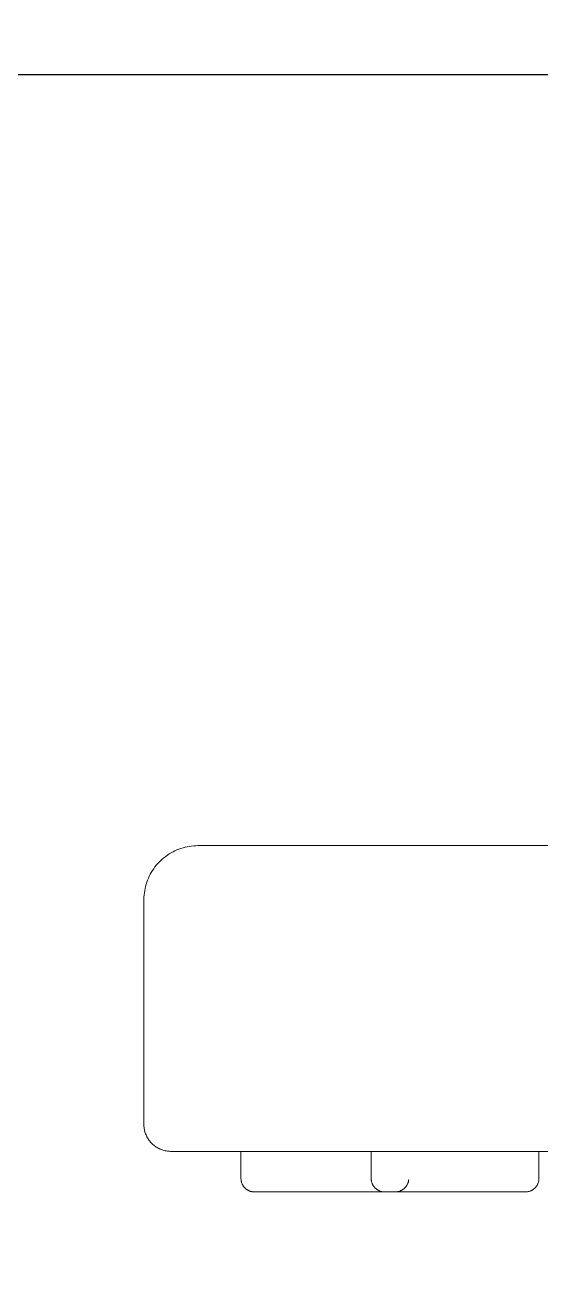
# Model space of a CAD drawing. Header units: metres. Extents: x 13415 to 21618, y 7657 to 10396.
# Drawn here: x 20228.42 to 20232.23, y 8014.33 to 8023.57 of the extents above; entities that cross this region are included whole.
import ezdxf

# ---------------------------------------------------------------- set-up
doc = ezdxf.new("R2010")
doc.units = ezdxf.units.M
doc.header["$LTSCALE"] = 0.2
doc.layers.add('01', color=1, linetype='Continuous')
doc.layers.add('02', color=2, linetype='Continuous')
doc.layers.add('A-GENM', color=2, linetype='Continuous', lineweight=9)

# ---------------------------------------------------------------- blocks, each defined once
blk = doc.blocks.new('chuv')
at = {"layer": '02', "linetype": 'ByBlock'}
blk.add_line((19988.577, 7560.5526), (20038.577, 7560.5526), dxfattribs=at)
at = {"layer": 'A-GENM'}
for p, q in [((20001.627, 7552.7926), (20001.627, 7554.4526)), ((19998.7071, 7552.5926), (19998.7071, 7552.3926)), ((19998.7071, 7552.5926), (19998.7071, 7552.3926)), ((19998.7375, 7552.5926), (19999.0539, 7552.5926)), ((19998.7375, 7552.5926), (19999.9168, 7552.5926)), ((19999.0539, 7552.5926), (19998.7375, 7552.5926)), ((19999.7872, 7552.5926), (20000.9095, 7552.5926)), ((19999.9471, 7552.3926), (19999.9471, 7552.5926)), ((20000.9095, 7552.3926), (20000.9095, 7552.5926))]:
    blk.add_line(p, q, dxfattribs=at)
at = {"layer": 'A-GENM', "flags": 128}
for points in [[(19998.3925, 7554.8526), (19998.7953, 7554.8526), (19999.169, 7554.8526), (19999.5131, 7554.8526), (19999.827, 7554.8526), (20000.1101, 7554.8526), (20000.3621, 7554.8526), (20000.5825, 7554.8526), (20000.771, 7554.8526), (20000.9272, 7554.8526), (20001.051, 7554.8526), (20001.1421, 7554.8526), (20001.2004, 7554.8526), (20001.2258, 7554.8526), (20001.227, 7554.8526)], [(20001.227, 7554.8526), (20001.2105, 7554.8526), (20001.1611, 7554.8526), (20001.0788, 7554.8526), (20000.9638, 7554.8526), (20000.8163, 7554.8526), (20000.6365, 7554.8526), (20000.4247, 7554.8526), (20000.1812, 7554.8526), (19999.9064, 7554.8526), (19999.6008, 7554.8526), (19999.2648, 7554.8526), (19998.899, 7554.8526), (19998.504, 7554.8526)], [(20001.227, 7554.8526), (20001.2429, 7554.8522), (20001.2589, 7554.8513), (20001.2748, 7554.8497), (20001.2907, 7554.8475), (20001.3064, 7554.8446), (20001.322, 7554.8411), (20001.3375, 7554.837), (20001.3528, 7554.8323), (20001.3679, 7554.8269), (20001.3827, 7554.821), (20001.3973, 7554.8145), (20001.4117, 7554.8074), (20001.4257, 7554.7997), (20001.4394, 7554.7915), (20001.4528, 7554.7827), (20001.4658, 7554.7734), (20001.4785, 7554.7636), (20001.4907, 7554.7533), (20001.5025, 7554.7425), (20001.5139, 7554.7313), (20001.5248, 7554.7196), (20001.5352, 7554.7074), (20001.5452, 7554.6949), (20001.5546, 7554.682), (20001.5635, 7554.6687), (20001.5719, 7554.6551), (20001.5797, 7554.6411), (20001.587, 7554.6268), (20001.5937, 7554.6123), (20001.5998, 7554.5975), (20001.6053, 7554.5825), (20001.6102, 7554.5673), (20001.6144, 7554.5518), (20001.6181, 7554.5363), (20001.6211, 7554.5206), (20001.6235, 7554.5047), (20001.6253, 7554.4888), (20001.6264, 7554.4729), (20001.6269, 7554.4569), (20001.627, 7554.4526)], [(20001.627, 7552.7926), (20001.6268, 7552.7846), (20001.6263, 7552.7766), (20001.6255, 7552.7686), (20001.6244, 7552.7607), (20001.623, 7552.7528), (20001.6212, 7552.745), (20001.6192, 7552.7373), (20001.6168, 7552.7297), (20001.6141, 7552.7221), (20001.6112, 7552.7147), (20001.6079, 7552.7074), (20001.6044, 7552.7002), (20001.6005, 7552.6932), (20001.5964, 7552.6863), (20001.592, 7552.6796), (20001.5874, 7552.6731), (20001.5825, 7552.6668), (20001.5773, 7552.6607), (20001.5719, 7552.6548), (20001.5663, 7552.6491), (20001.5604, 7552.6436), (20001.5544, 7552.6384), (20001.5481, 7552.6334), (20001.5417, 7552.6287), (20001.535, 7552.6243), (20001.5282, 7552.6201), (20001.5212, 7552.6162), (20001.5141, 7552.6125), (20001.5068, 7552.6092), (20001.4994, 7552.6062), (20001.4919, 7552.6034), (20001.4843, 7552.601), (20001.4766, 7552.5988), (20001.4688, 7552.597), (20001.4609, 7552.5955), (20001.453, 7552.5943), (20001.4451, 7552.5934), (20001.4371, 7552.5928), (20001.4291, 7552.5926), (20001.427, 7552.5926)], [(19998.565, 7552.5926), (19998.9717, 7552.5926), (19999.349, 7552.5926), (19999.6965, 7552.5926), (20000.0134, 7552.5926), (20000.2993, 7552.5926), (20000.5537, 7552.5926), (20000.7762, 7552.5926), (20000.9665, 7552.5926), (20001.1243, 7552.5926), (20001.2493, 7552.5926), (20001.3413, 7552.5926), (20001.4001, 7552.5926), (20001.4257, 7552.5926), (20001.427, 7552.5926)], [(20001.427, 7552.5926), (20001.4103, 7552.5926), (20001.3604, 7552.5926), (20001.2774, 7552.5926), (20001.1613, 7552.5926), (20001.0123, 7552.5926), (20000.8308, 7552.5926)], [(19998.8071, 7552.2926), (19998.8031, 7552.2926), (19998.7991, 7552.2929), (19998.7952, 7552.2933), (19998.7912, 7552.2938), (19998.7873, 7552.2946), (19998.7834, 7552.2954), (19998.7795, 7552.2965), (19998.7757, 7552.2976), (19998.7719, 7552.299), (19998.7682, 7552.3005), (19998.7645, 7552.3021), (19998.7609, 7552.3039), (19998.7574, 7552.3058), (19998.754, 7552.3078), (19998.7507, 7552.31), (19998.7474, 7552.3124), (19998.7442, 7552.3148), (19998.7412, 7552.3174), (19998.7382, 7552.3201), (19998.7354, 7552.3229), (19998.7327, 7552.3258), (19998.73, 7552.3289), (19998.7276, 7552.332), (19998.7252, 7552.3352), (19998.723, 7552.3385), (19998.7209, 7552.3419), (19998.7189, 7552.3454), (19998.7171, 7552.349), (19998.7154, 7552.3526), (19998.7139, 7552.3563), (19998.7125, 7552.3601), (19998.7113, 7552.3639), (19998.7103, 7552.3678), (19998.7093, 7552.3716), (19998.7086, 7552.3756), (19998.708, 7552.3795), (19998.7075, 7552.3835), (19998.7073, 7552.3875), (19998.7071, 7552.3915), (19998.7071, 7552.3926)], [(19998.8071, 7552.2926), (19998.8031, 7552.2926), (19998.7991, 7552.2929), (19998.7952, 7552.2933), (19998.7912, 7552.2938), (19998.7873, 7552.2946), (19998.7834, 7552.2954), (19998.7795, 7552.2965), (19998.7757, 7552.2976), (19998.7719, 7552.299), (19998.7682, 7552.3005), (19998.7645, 7552.3021), (19998.7609, 7552.3039), (19998.7574, 7552.3058), (19998.754, 7552.3078), (19998.7507, 7552.31), (19998.7474, 7552.3124), (19998.7442, 7552.3148), (19998.7412, 7552.3174), (19998.7382, 7552.3201), (19998.7354, 7552.3229), (19998.7327, 7552.3258), (19998.73, 7552.3289), (19998.7276, 7552.332), (19998.7252, 7552.3352), (19998.723, 7552.3385), (19998.7209, 7552.3419), (19998.7189, 7552.3454), (19998.7171, 7552.349), (19998.7154, 7552.3526), (19998.7139, 7552.3563), (19998.7125, 7552.3601), (19998.7113, 7552.3639), (19998.7103, 7552.3678), (19998.7093, 7552.3716), (19998.7086, 7552.3756), (19998.708, 7552.3795), (19998.7075, 7552.3835), (19998.7073, 7552.3875), (19998.7071, 7552.3915), (19998.7071, 7552.3926)], [(19999.7695, 7552.2926), (19999.7655, 7552.2926), (19999.7615, 7552.2929), (19999.7575, 7552.2933), (19999.7535, 7552.2938), (19999.7496, 7552.2946), (19999.7457, 7552.2954), (19999.7418, 7552.2965), (19999.738, 7552.2976), (19999.7342, 7552.299), (19999.7305, 7552.3005), (19999.7269, 7552.3021), (19999.7233, 7552.3039), (19999.7198, 7552.3058), (19999.7164, 7552.3078), (19999.713, 7552.31), (19999.7098, 7552.3124), (19999.7066, 7552.3148), (19999.7035, 7552.3174), (19999.7006, 7552.3201), (19999.6977, 7552.3229), (19999.695, 7552.3258), (19999.6924, 7552.3289), (19999.6899, 7552.332), (19999.6876, 7552.3352), (19999.6853, 7552.3385), (19999.6832, 7552.3419), (19999.6813, 7552.3454), (19999.6795, 7552.349), (19999.6778, 7552.3526), (19999.6763, 7552.3563), (19999.6749, 7552.3601), (19999.6737, 7552.3639), (19999.6726, 7552.3678), (19999.6717, 7552.3716), (19999.6709, 7552.3756), (19999.6703, 7552.3795), (19999.6699, 7552.3835)], [(19999.9471, 7552.3926), (19999.947, 7552.3886), (19999.9468, 7552.3846), (19999.9464, 7552.3806), (19999.9458, 7552.3766), (19999.9451, 7552.3727), (19999.9443, 7552.3688), (19999.9432, 7552.3649), (19999.942, 7552.3611), (19999.9407, 7552.3573), (19999.9392, 7552.3536), (19999.9376, 7552.35), (19999.9358, 7552.3464), (19999.9339, 7552.3429), (19999.9318, 7552.3394), (19999.9297, 7552.3361), (19999.9273, 7552.3328), (19999.9249, 7552.3297), (19999.9223, 7552.3266), (19999.9196, 7552.3237), (19999.9168, 7552.3208), (19999.9139, 7552.3181), (19999.9108, 7552.3155), (19999.9077, 7552.313), (19999.9045, 7552.3106), (19999.9012, 7552.3084), (19999.8977, 7552.3063), (19999.8943, 7552.3044), (19999.8907, 7552.3026), (19999.8871, 7552.3009), (19999.8834, 7552.2994), (19999.8796, 7552.298), (19999.8758, 7552.2968), (19999.8719, 7552.2957), (19999.868, 7552.2948), (19999.8641, 7552.294), (19999.8602, 7552.2934), (19999.8562, 7552.293), (19999.8522, 7552.2927), (19999.8482, 7552.2926), (19999.8471, 7552.2926)], [(19999.9468, 7552.3846), (19999.9464, 7552.3806), (19999.9458, 7552.3766), (19999.9451, 7552.3727), (19999.9443, 7552.3688), (19999.9432, 7552.3649), (19999.942, 7552.3611), (19999.9407, 7552.3573), (19999.9392, 7552.3536), (19999.9376, 7552.35), (19999.9358, 7552.3464), (19999.9339, 7552.3429), (19999.9318, 7552.3394), (19999.9297, 7552.3361), (19999.9273, 7552.3328), (19999.9249, 7552.3297), (19999.9223, 7552.3266), (19999.9196, 7552.3237), (19999.9168, 7552.3208), (19999.9139, 7552.3181), (19999.9108, 7552.3155), (19999.9077, 7552.313), (19999.9045, 7552.3106), (19999.9012, 7552.3084), (19999.8977, 7552.3063), (19999.8943, 7552.3044), (19999.8907, 7552.3026), (19999.8871, 7552.3009), (19999.8834, 7552.2994), (19999.8796, 7552.298), (19999.8758, 7552.2968), (19999.8719, 7552.2957), (19999.868, 7552.2948), (19999.8641, 7552.294), (19999.8602, 7552.2934), (19999.8562, 7552.293), (19999.8522, 7552.2927), (19999.8482, 7552.2926), (19999.8471, 7552.2926)], [(20000.9095, 7552.3926), (20000.9094, 7552.3886), (20000.9092, 7552.3846), (20000.9088, 7552.3806), (20000.9082, 7552.3766), (20000.9075, 7552.3727), (20000.9066, 7552.3688), (20000.9056, 7552.3649), (20000.9044, 7552.3611), (20000.9031, 7552.3573), (20000.9016, 7552.3536), (20000.9, 7552.35), (20000.8982, 7552.3464), (20000.8963, 7552.3429), (20000.8942, 7552.3394), (20000.892, 7552.3361), (20000.8897, 7552.3328), (20000.8872, 7552.3297), (20000.8847, 7552.3266), (20000.882, 7552.3237), (20000.8791, 7552.3208), (20000.8762, 7552.3181), (20000.8732, 7552.3155), (20000.8701, 7552.313), (20000.8668, 7552.3106), (20000.8635, 7552.3084), (20000.8601, 7552.3063), (20000.8566, 7552.3044), (20000.853, 7552.3026), (20000.8494, 7552.3009), (20000.8457, 7552.2994), (20000.842, 7552.298), (20000.8381, 7552.2968), (20000.8343, 7552.2957), (20000.8304, 7552.2948), (20000.8265, 7552.294), (20000.8225, 7552.2934), (20000.8185, 7552.293), (20000.8146, 7552.2927), (20000.8106, 7552.2926), (20000.8095, 7552.2926)], [(19998.8071, 7552.2926), (19998.8075, 7552.2926), (19998.8088, 7552.2926), (19998.8109, 7552.2926), (19998.8138, 7552.2926), (19998.8175, 7552.2926), (19998.822, 7552.2926), (19998.8274, 7552.2926), (19998.8326, 7552.2926)], [(19998.8071, 7552.2926), (19998.8075, 7552.2926), (19998.8088, 7552.2926), (19998.8109, 7552.2926), (19998.8138, 7552.2926), (19998.8175, 7552.2926), (19998.822, 7552.2926), (19998.8274, 7552.2926), (19998.8335, 7552.2926), (19998.8405, 7552.2926), (19998.8482, 7552.2926), (19998.8567, 7552.2926), (19998.8659, 7552.2926), (19998.8759, 7552.2926), (19998.8866, 7552.2926), (19998.8979, 7552.2926), (19998.91, 7552.2926), (19998.9228, 7552.2926), (19998.9362, 7552.2926), (19998.9502, 7552.2926), (19998.9648, 7552.2926), (19998.98, 7552.2926), (19998.9958, 7552.2926), (19999.0121, 7552.2926), (19999.0289, 7552.2926), (19999.0462, 7552.2926), (19999.0639, 7552.2926), (19999.082, 7552.2926), (19999.1006, 7552.2926), (19999.1195, 7552.2926), (19999.1387, 7552.2926), (19999.1582, 7552.2926), (19999.178, 7552.2926), (19999.1981, 7552.2926), (19999.2183, 7552.2926), (19999.2387, 7552.2926), (19999.2593, 7552.2926), (19999.28, 7552.2926), (19999.3007, 7552.2926), (19999.3215, 7552.2926), (19999.3423, 7552.2926), (19999.3631, 7552.2926), (19999.3838, 7552.2926), (19999.4044, 7552.2926), (19999.4249, 7552.2926), (19999.4453, 7552.2926), (19999.4654, 7552.2926), (19999.4854, 7552.2926), (19999.505, 7552.2926), (19999.5244, 7552.2926), (19999.5435, 7552.2926), (19999.5623, 7552.2926), (19999.5806, 7552.2926), (19999.5986, 7552.2926), (19999.6161, 7552.2926), (19999.6331, 7552.2926), (19999.6497, 7552.2926), (19999.6658, 7552.2926), (19999.6813, 7552.2926), (19999.6962, 7552.2926), (19999.7106, 7552.2926), (19999.7243, 7552.2926), (19999.7374, 7552.2926), (19999.7499, 7552.2926), (19999.7616, 7552.2926), (19999.7727, 7552.2926), (19999.7831, 7552.2926), (19999.7927, 7552.2926), (19999.8016, 7552.2926), (19999.8097, 7552.2926), (19999.8171, 7552.2926), (19999.8217, 7552.2926)], [(19999.8217, 7552.2926), (19999.8149, 7552.2926), (19999.8072, 7552.2926), (19999.7989, 7552.2926), (19999.7898, 7552.2926), (19999.7799, 7552.2926), (19999.7693, 7552.2926), (19999.758, 7552.2926), (19999.746, 7552.2926), (19999.7334, 7552.2926), (19999.7201, 7552.2926), (19999.7061, 7552.2926), (19999.6916, 7552.2926), (19999.6765, 7552.2926), (19999.6608, 7552.2926), (19999.6446, 7552.2926), (19999.6278, 7552.2926), (19999.6106, 7552.2926), (19999.593, 7552.2926), (19999.5749, 7552.2926), (19999.5564, 7552.2926), (19999.5376, 7552.2926), (19999.5184, 7552.2926), (19999.4989, 7552.2926), (19999.4791, 7552.2926), (19999.4591, 7552.2926), (19999.4389, 7552.2926), (19999.4185, 7552.2926), (19999.398, 7552.2926), (19999.3773, 7552.2926), (19999.3566, 7552.2926), (19999.3358, 7552.2926), (19999.315, 7552.2926), (19999.2942, 7552.2926), (19999.2735, 7552.2926), (19999.2528, 7552.2926), (19999.2323, 7552.2926), (19999.2119, 7552.2926), (19999.1918, 7552.2926), (19999.1718, 7552.2926), (19999.1521, 7552.2926), (19999.1326, 7552.2926), (19999.1135, 7552.2926), (19999.0947, 7552.2926), (19999.0763, 7552.2926), (19999.0583, 7552.2926), (19999.0407, 7552.2926), (19999.0236, 7552.2926), (19999.0069, 7552.2926), (19998.9908, 7552.2926), (19998.9752, 7552.2926), (19998.9602, 7552.2926), (19998.9457, 7552.2926), (19998.9319, 7552.2926), (19998.9187, 7552.2926), (19998.9062, 7552.2926), (19998.8943, 7552.2926), (19998.8831, 7552.2926), (19998.8726, 7552.2926), (19998.8629, 7552.2926), (19998.8539, 7552.2926), (19998.8457, 7552.2926), (19998.8382, 7552.2926), (19998.8315, 7552.2926), (19998.8256, 7552.2926), (19998.8205, 7552.2926), (19998.8162, 7552.2926), (19998.8128, 7552.2926), (19998.8101, 7552.2926), (19998.8083, 7552.2926), (19998.8073, 7552.2926)], [(19998.8326, 7552.2926), (19998.8265, 7552.2926), (19998.8213, 7552.2926), (19998.8169, 7552.2926), (19998.8133, 7552.2926), (19998.8105, 7552.2926), (19998.8086, 7552.2926), (19998.8074, 7552.2926)], [(19998.8326, 7552.2926), (19998.8394, 7552.2926), (19998.847, 7552.2926), (19998.8554, 7552.2926), (19998.8645, 7552.2926), (19998.8744, 7552.2926), (19998.8849, 7552.2926), (19998.8962, 7552.2926), (19998.9082, 7552.2926), (19998.9209, 7552.2926), (19998.9342, 7552.2926), (19998.9481, 7552.2926), (19998.9627, 7552.2926), (19998.9778, 7552.2926), (19998.9935, 7552.2926), (19999.0097, 7552.2926), (19999.0264, 7552.2926), (19999.0436, 7552.2926), (19999.0613, 7552.2926), (19999.0794, 7552.2926), (19999.0978, 7552.2926), (19999.1167, 7552.2926), (19999.1359, 7552.2926), (19999.1554, 7552.2926), (19999.1751, 7552.2926), (19999.1951, 7552.2926), (19999.2154, 7552.2926), (19999.2357, 7552.2926), (19999.2563, 7552.2926), (19999.2769, 7552.2926), (19999.2977, 7552.2926), (19999.3185, 7552.2926), (19999.3393, 7552.2926), (19999.36, 7552.2926), (19999.3808, 7552.2926), (19999.4014, 7552.2926), (19999.4219, 7552.2926), (19999.4423, 7552.2926), (19999.4625, 7552.2926), (19999.4825, 7552.2926), (19999.5022, 7552.2926), (19999.5216, 7552.2926), (19999.5408, 7552.2926), (19999.5595, 7552.2926), (19999.578, 7552.2926), (19999.596, 7552.2926), (19999.6136, 7552.2926), (19999.6307, 7552.2926), (19999.6473, 7552.2926), (19999.6635, 7552.2926), (19999.679, 7552.2926), (19999.6941, 7552.2926), (19999.7085, 7552.2926), (19999.7223, 7552.2926), (19999.7355, 7552.2926), (19999.7481, 7552.2926), (19999.76, 7552.2926), (19999.7711, 7552.2926), (19999.7816, 7552.2926), (19999.7913, 7552.2926), (19999.8003, 7552.2926), (19999.8086, 7552.2926), (19999.8161, 7552.2926), (19999.8227, 7552.2926), (19999.8286, 7552.2926), (19999.8337, 7552.2926), (19999.838, 7552.2926), (19999.8415, 7552.2926), (19999.8441, 7552.2926), (19999.8459, 7552.2926), (19999.8469, 7552.2926)], [(19999.8471, 7552.2926), (19999.8467, 7552.2926), (19999.8455, 7552.2926), (19999.8434, 7552.2926), (19999.8405, 7552.2926), (19999.8368, 7552.2926), (19999.8322, 7552.2926), (19999.8269, 7552.2926), (19999.8207, 7552.2926), (19999.8138, 7552.2926), (19999.8061, 7552.2926), (19999.7976, 7552.2926), (19999.7884, 7552.2926), (19999.7784, 7552.2926), (19999.7677, 7552.2926), (19999.7563, 7552.2926), (19999.7442, 7552.2926), (19999.7315, 7552.2926), (19999.7181, 7552.2926), (19999.704, 7552.2926), (19999.6894, 7552.2926), (19999.6742, 7552.2926), (19999.6584, 7552.2926), (19999.6421, 7552.2926), (19999.6254, 7552.2926), (19999.6081, 7552.2926), (19999.5904, 7552.2926), (19999.5722, 7552.2926), (19999.5537, 7552.2926), (19999.5348, 7552.2926), (19999.5155, 7552.2926), (19999.496, 7552.2926), (19999.4762, 7552.2926), (19999.4562, 7552.2926), (19999.4359, 7552.2926), (19999.4155, 7552.2926), (19999.3949, 7552.2926), (19999.3743, 7552.2926), (19999.3535, 7552.2926), (19999.3327, 7552.2926), (19999.3119, 7552.2926), (19999.2912, 7552.2926), (19999.2704, 7552.2926), (19999.2498, 7552.2926), (19999.2293, 7552.2926), (19999.209, 7552.2926), (19999.1888, 7552.2926), (19999.1689, 7552.2926), (19999.1492, 7552.2926), (19999.1298, 7552.2926), (19999.1107, 7552.2926), (19999.092, 7552.2926), (19999.0736, 7552.2926), (19999.0557, 7552.2926), (19999.0382, 7552.2926), (19999.0211, 7552.2926), (19999.0045, 7552.2926), (19998.9885, 7552.2926), (19998.973, 7552.2926), (19998.958, 7552.2926), (19998.9437, 7552.2926), (19998.9299, 7552.2926), (19998.9168, 7552.2926), (19998.9044, 7552.2926), (19998.8926, 7552.2926), (19998.8815, 7552.2926), (19998.8712, 7552.2926), (19998.8615, 7552.2926), (19998.8527, 7552.2926), (19998.8445, 7552.2926), (19998.8372, 7552.2926), (19998.8326, 7552.2926)], [(19999.7695, 7552.2926), (19999.7699, 7552.2926), (19999.7711, 7552.2926), (19999.7732, 7552.2926), (19999.7761, 7552.2926), (19999.7798, 7552.2926), (19999.7844, 7552.2926), (19999.7897, 7552.2926), (19999.7959, 7552.2926), (19999.8028, 7552.2926), (19999.8105, 7552.2926), (19999.819, 7552.2926), (19999.8282, 7552.2926), (19999.8382, 7552.2926), (19999.8489, 7552.2926), (19999.8603, 7552.2926), (19999.8724, 7552.2926), (19999.8851, 7552.2926), (19999.8985, 7552.2926), (19999.9126, 7552.2926), (19999.9272, 7552.2926), (19999.9424, 7552.2926), (19999.9582, 7552.2926), (19999.9744, 7552.2926), (19999.9912, 7552.2926), (20000.0085, 7552.2926), (20000.0262, 7552.2926), (20000.0444, 7552.2926), (20000.0629, 7552.2926), (20000.0818, 7552.2926), (20000.101, 7552.2926), (20000.1206, 7552.2926), (20000.1404, 7552.2926), (20000.1604, 7552.2926), (20000.1807, 7552.2926), (20000.2011, 7552.2926), (20000.2217, 7552.2926), (20000.2423, 7552.2926), (20000.2631, 7552.2926), (20000.2839, 7552.2926), (20000.3047, 7552.2926), (20000.3254, 7552.2926), (20000.3461, 7552.2926), (20000.3668, 7552.2926), (20000.3873, 7552.2926), (20000.4076, 7552.2926), (20000.4278, 7552.2926), (20000.4477, 7552.2926), (20000.4674, 7552.2926), (20000.4868, 7552.2926), (20000.5059, 7552.2926), (20000.5246, 7552.2926), (20000.543, 7552.2926), (20000.5609, 7552.2926), (20000.5784, 7552.2926), (20000.5955, 7552.2926), (20000.6121, 7552.2926), (20000.6281, 7552.2926), (20000.6436, 7552.2926), (20000.6586, 7552.2926), (20000.6729, 7552.2926), (20000.6867, 7552.2926), (20000.6998, 7552.2926), (20000.7122, 7552.2926), (20000.724, 7552.2926), (20000.7351, 7552.2926), (20000.7454, 7552.2926), (20000.7551, 7552.2926), (20000.7639, 7552.2926), (20000.7721, 7552.2926), (20000.7794, 7552.2926), (20000.786, 7552.2926), (20000.7918, 7552.2926), (20000.7968, 7552.2926), (20000.8009, 7552.2926), (20000.8043, 7552.2926), (20000.8068, 7552.2926), (20000.8085, 7552.2926), (20000.8094, 7552.2926)], [(20000.8095, 7552.2926), (20000.8091, 7552.2926), (20000.8078, 7552.2926), (20000.8057, 7552.2926), (20000.8028, 7552.2926), (20000.7991, 7552.2926), (20000.7946, 7552.2926), (20000.7892, 7552.2926), (20000.7831, 7552.2926), (20000.7761, 7552.2926), (20000.7684, 7552.2926), (20000.7599, 7552.2926), (20000.7507, 7552.2926), (20000.7407, 7552.2926), (20000.73, 7552.2926), (20000.7186, 7552.2926), (20000.7066, 7552.2926), (20000.6938, 7552.2926), (20000.6804, 7552.2926), (20000.6664, 7552.2926), (20000.6518, 7552.2926), (20000.6366, 7552.2926), (20000.6208, 7552.2926), (20000.6045, 7552.2926), (20000.5877, 7552.2926), (20000.5704, 7552.2926), (20000.5527, 7552.2926), (20000.5346, 7552.2926), (20000.516, 7552.2926), (20000.4971, 7552.2926), (20000.4779, 7552.2926), (20000.4584, 7552.2926), (20000.4386, 7552.2926), (20000.4185, 7552.2926), (20000.3983, 7552.2926), (20000.3779, 7552.2926), (20000.3573, 7552.2926), (20000.3366, 7552.2926), (20000.3159, 7552.2926), (20000.2951, 7552.2926), (20000.2743, 7552.2926), (20000.2535, 7552.2926), (20000.2328, 7552.2926), (20000.2122, 7552.2926), (20000.1917, 7552.2926), (20000.1713, 7552.2926), (20000.1512, 7552.2926), (20000.1312, 7552.2926), (20000.1116, 7552.2926), (20000.0922, 7552.2926), (20000.0731, 7552.2926), (20000.0543, 7552.2926), (20000.036, 7552.2926), (20000.018, 7552.2926), (20000.0005, 7552.2926), (19999.9835, 7552.2926), (19999.9669, 7552.2926), (19999.9508, 7552.2926), (19999.9353, 7552.2926), (19999.9204, 7552.2926), (19999.906, 7552.2926), (19999.8923, 7552.2926), (19999.8792, 7552.2926), (19999.8667, 7552.2926), (19999.855, 7552.2926), (19999.8439, 7552.2926), (19999.8335, 7552.2926), (19999.8239, 7552.2926), (19999.815, 7552.2926), (19999.8069, 7552.2926), (19999.7995, 7552.2926), (19999.7929, 7552.2926), (19999.7872, 7552.2926), (19999.7822, 7552.2926), (19999.778, 7552.2926), (19999.7747, 7552.2926), (19999.7722, 7552.2926), (19999.7705, 7552.2926), (19999.7696, 7552.2926)], [(19999.8471, 7552.2926), (19999.8467, 7552.2926), (19999.8455, 7552.2926), (19999.8434, 7552.2926), (19999.8405, 7552.2926), (19999.8368, 7552.2926), (19999.8322, 7552.2926), (19999.8269, 7552.2926), (19999.8217, 7552.2926)], [(19999.8217, 7552.2926), (19999.8277, 7552.2926), (19999.8329, 7552.2926), (19999.8374, 7552.2926), (19999.841, 7552.2926), (19999.8437, 7552.2926), (19999.8457, 7552.2926), (19999.8468, 7552.2926)]]:
    blk.add_lwpolyline(points, dxfattribs=at)

msp = doc.modelspace()

# ---------------------------------------------------------------- hatches: boundary and pattern name
at = {"layer": '01', "linetype": 'ByBlock', "transparency": 33554687}
h = msp.add_hatch(dxfattribs=at)
h.set_pattern_fill('ANGLE', color=256, scale=5)
h.set_pattern_definition([(0, (0, 0), (0, 34.925), [25.4, -9.525]), (90, (0, 0), (-34.925, 2e-15), [25.4, -9.525])])
h.paths.add_polyline_path([(20177.3479, 8023.2069), (20137.3479, 8023.2069), (20137.3479, 8017.5069), (20137.5663, 8017.5069), (20137.94, 8017.5069), (20138.2841, 8017.5069), (20138.5979, 8017.5069), (20138.8811, 8017.5069), (20139.1331, 8017.5069), (20139.3535, 8017.5069), (20139.5419, 8017.5069), (20139.6982, 8017.5069), (20139.822, 8017.5069), (20139.9131, 8017.5069), (20139.9714, 8017.5069), (20139.9967, 8017.5069), (20140.3979, 8017.5069), (20140.3979, 8015.2469), (20139.6805, 8015.2469), (20139.6805, 8014.9469), (20139.0133, 8014.9469), (20137.3479, 8014.9469), (20137.3479, 8003.2069), (20077.3479, 8003.2069), (20077.3479, 8063.2069), (20137.3479, 8063.2069), (20137.3479, 8026.2069), (20177.3479, 8026.2069), (20177.3479, 8073.2069), (20177.3479, 8103.2069), (20047.3479, 8103.2069), (20047.3479, 8073.2069), (20047.3479, 8023.2069), (20047.3479, 7813.2069), (20177.3479, 7813.2069)])
h.paths.add_polyline_path([(20068.466, 7825.4979), (20070.966, 7825.4979), (20068.466, 7820.4979), (20065.966, 7825.4979)], flags=16)
h.paths.add_polyline_path([(20322.3479, 8073.2069), (20322.3479, 8103.2069), (20192.3479, 8103.2069), (20192.3479, 8073.2069), (20192.3479, 8026.2069), (20232.3479, 8026.2069), (20232.3479, 8063.2069), (20292.3479, 8063.2069), (20292.3479, 8003.2069), (20232.3479, 8003.2069), (20232.3479, 8014.9469), (20231.6686, 8014.9469), (20231.6479, 8014.9469), (20231.6272, 8014.9469), (20231.6064, 8014.9469), (20231.5856, 8014.9469), (20231.5648, 8014.9469), (20231.5441, 8014.9469), (20231.5235, 8014.9469), (20231.5029, 8014.9469), (20231.4826, 8014.9469), (20231.4624, 8014.9469), (20231.4424, 8014.9469), (20231.4227, 8014.9469), (20231.4033, 8014.9469), (20231.3841, 8014.9469), (20231.3653, 8014.9469), (20231.3469, 8014.9469), (20231.3289, 8014.9469), (20231.3113, 8014.9469), (20231.2942, 8014.9469), (20231.2776, 8014.9469), (20231.2614, 8014.9469), (20231.2458, 8014.9469), (20231.2308, 8014.9469), (20231.2164, 8014.9469), (20231.2025, 8014.9469), (20231.1893, 8014.9469), (20231.1768, 8014.9469), (20231.1649, 8014.9469), (20231.1538, 8014.9469), (20231.1433, 8014.9469), (20231.1335, 8014.9469), (20231.1245, 8014.9469), (20231.1163, 8014.9469), (20231.1088, 8014.9469), (20231.1021, 8014.9469), (20231.0962, 8014.9469), (20231.0912, 8014.9469), (20231.0869, 8014.9469), (20231.0834, 8014.9469), (20231.0808, 8014.9469), (20231.0789, 8014.9469), (20231.078, 8014.9469), (20231.0778, 8014.9469), (20231.076, 8014.9469), (20231.0646, 8014.9469), (20231.0525, 8014.9469), (20231.0397, 8014.9469), (20231.0263, 8014.9469), (20231.0123, 8014.9469), (20230.9977, 8014.9469), (20230.9825, 8014.9469), (20230.9667, 8014.9469), (20230.9504, 8014.9469), (20230.9336, 8014.9469), (20230.9164, 8014.9469), (20230.8986, 8014.9469), (20230.8805, 8014.9469), (20230.862, 8014.9469), (20230.8431, 8014.9469), (20230.8238, 8014.9469), (20230.8043, 8014.9469), (20230.7845, 8014.9469), (20230.7645, 8014.9469), (20230.7442, 8014.9469), (20230.7238, 8014.9469), (20230.7032, 8014.9469), (20230.6826, 8014.9469), (20230.6618, 8014.9469), (20230.641, 8014.9469), (20230.6202, 8014.9469), (20230.5995, 8014.9469), (20230.5787, 8014.9469), (20230.5581, 8014.9469), (20230.5376, 8014.9469), (20230.5173, 8014.9469), (20230.4971, 8014.9469), (20230.4772, 8014.9469), (20230.4575, 8014.9469), (20230.4381, 8014.9469), (20230.419, 8014.9469), (20230.4003, 8014.9469), (20230.3819, 8014.9469), (20230.364, 8014.9469), (20230.3464, 8014.9469), (20230.3294, 8014.9469), (20230.3128, 8014.9469), (20230.2968, 8014.9469), (20230.2813, 8014.9469), (20230.2663, 8014.9469), (20230.252, 8014.9469), (20230.2382, 8014.9469), (20230.2251, 8014.9469), (20230.2127, 8014.9469), (20230.2009, 8014.9469), (20230.1898, 8014.9469), (20230.1795, 8014.9469), (20230.1698, 8014.9469), (20230.1609, 8014.9469), (20230.1528, 8014.9469), (20230.1455, 8014.9469), (20230.1389, 8014.9469), (20230.1331, 8014.9469), (20230.1281, 8014.9469), (20230.124, 8014.9469), (20230.1206, 8014.9469), (20230.1181, 8014.9469), (20230.1164, 8014.9469), (20230.1155, 8014.9469), (20229.2979, 8014.9469), (20229.2979, 8017.5069), (20229.9977, 8017.5069), (20230.8148, 8017.5069), (20232.3479, 8017.5069), (20232.3479, 8023.2069), (20192.3479, 8023.2069), (20192.3479, 7813.2069), (20322.3479, 7813.2069)])
h.paths.add_polyline_path([(20277.7228, 7825.4979), (20280.2228, 7825.4979), (20277.7228, 7820.4979), (20275.2228, 7825.4979)], flags=16)
h.paths.add_polyline_path([(20282.9609, 7831.5831), (20310.2823, 7831.5831), (20310.2823, 7844.9759), (20282.9609, 7844.9759)], flags=24)

# ---------------------------------------------------------------- block references
at = {"layer": '02', "linetype": 'ByBlock', "xscale": -1}
msp.add_blockref('chuv', (40230.9249, 462.6544), dxfattribs=at)

doc.saveas('drawing.dxf')
